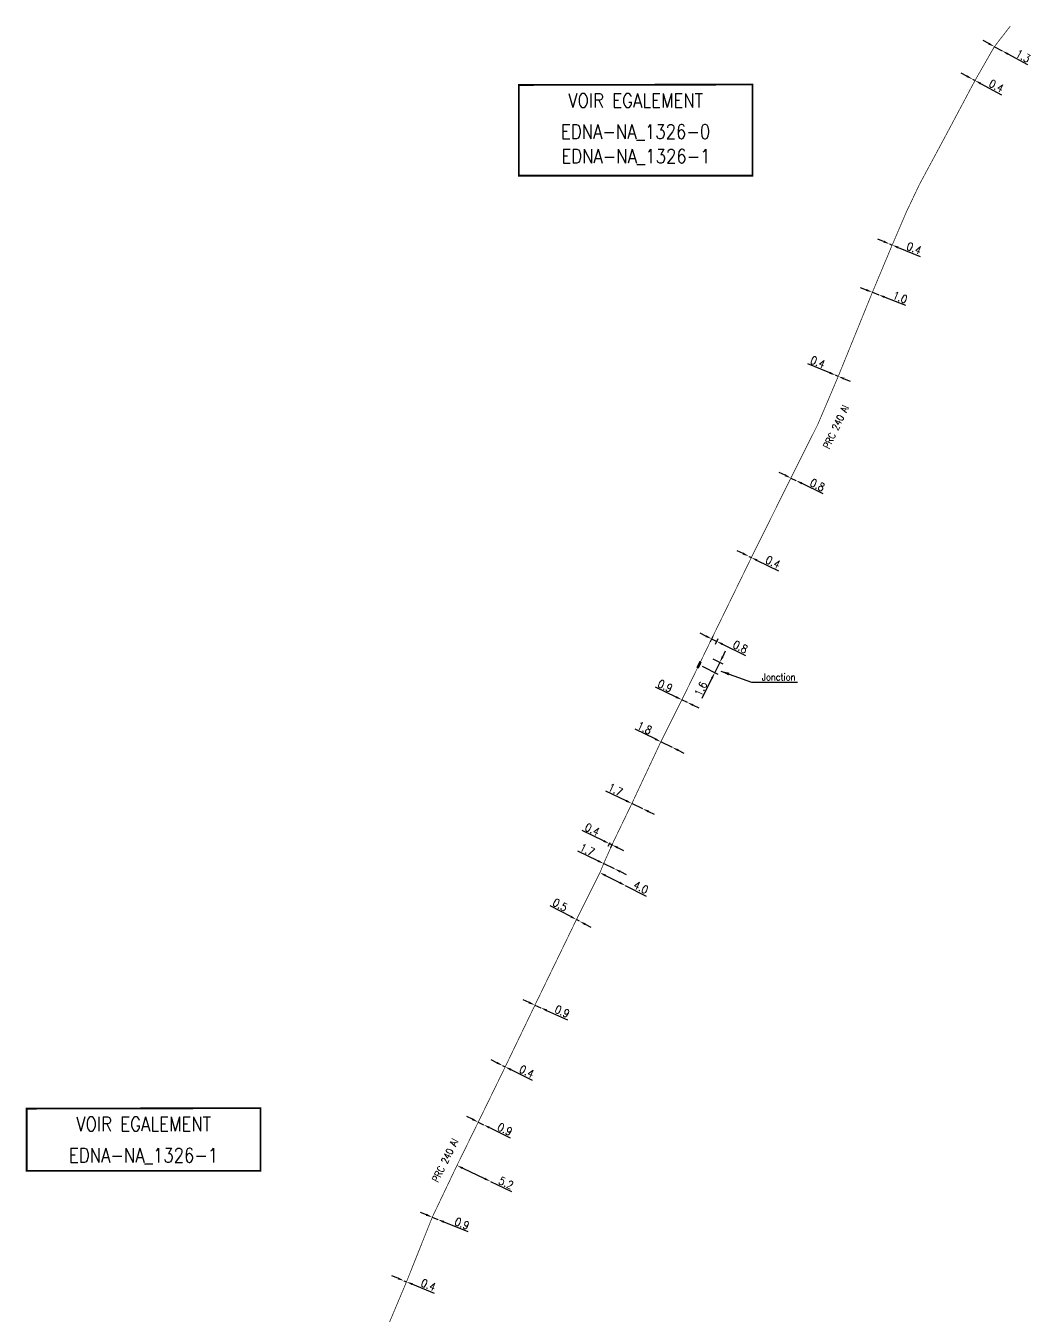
# Model space of a CAD drawing. Header units: millimetres. Extents: x 184004 to 185003, y 127000 to 127739.
# Drawn here: x 184861.7 to 185003.1, y 127180.5 to 127361.9 of the extents above; entities that cross this region are included whole.
import ezdxf
from ezdxf.enums import TextEntityAlignment as Align

# ---------------------------------------------------------------- set-up
doc = ezdxf.new("R2010")
doc.units = ezdxf.units.MM
doc.header["$PDMODE"] = 34
doc.layers.get('0').update_dxf_attribs({"linetype": 'CONTINUOUS'})
doc.layers.get('Defpoints').update_dxf_attribs({"linetype": 'CONTINUOUS'})
for name, color, linetype in [('M_120', 5, 'M_ST_13'), ('M_300', 7, 'CONTINUOUS'), ('M_930', 7, 'CONTINUOUS')]:
    doc.layers.add(name, color=color, linetype=linetype)
doc.styles.get("Standard").update_dxf_attribs({"font": 'romans.shx', "width": 0.85})
doc.linetypes.add('M_ST_13', pattern='A,5,-0.3,["oo",Standard,S=1.5,R=0,X=0,Y=-0.5],-3', length=8.3)
doc.dimstyles.get("Standard").update_dxf_attribs({"dimtxt": 1.5, "dimasz": 1.2, "dimexe": 0.625, "dimexo": 0.625, "dimgap": 0.25, "dimtad": 1, "dimdec": 1, "dimzin": 0, "dimdsep": 46, "dimtxsty": 'Standard', "dimcen": -0.5, "dimadec": 0, "dimazin": 0, "dimtfac": 1, "dimtdec": 1, "dimtmove": 0, "dimatfit": 3, "dimfxl": 1, "dimtolj": 1, "dimtzin": 0, "dimarcsym": 0})

# ---------------------------------------------------------------- blocks, each defined once
blk = doc.blocks.new('*D41')
at = {"layer": 'Defpoints', "color": 0, "linetype": 'Continuous', "transparency": 16777216}
for p in [(184914.78, 127185.5), (184914.78, 127185.5), (184915.15, 127185.35)]:
    blk.add_point(p, dxfattribs=at)
at = {"layer": 'M_120', "color": 0, "linetype": 'Continuous', "lineweight": -2, "transparency": 16777216}
for p, q in [((184913.95, 127185.84), (184913.11, 127186.18)), ((184914.78, 127185.5), (184915.15, 127185.35)), ((184915.98, 127185.01), (184919.06, 127183.76))]:
    blk.add_line(p, q, dxfattribs=at)
at = {"layer": 'M_120', "color": 0, "linetype": 'Continuous', "transparency": 16777216}
for points in [[(184914, 127185.98), (184913.89, 127185.7), (184914.78, 127185.5)], [(184916.04, 127185.15), (184915.93, 127184.87), (184915.15, 127185.35)]]:
    blk.add_solid(points, dxfattribs=at)
at = {"layer": 'M_120', "color": 0, "linetype": 'Continuous', "transparency": 16777216, "insert": (184918.22, 127184.91), "char_height": 1.125, "attachment_point": 5, "rotation": 337.8774}
blk.add_mtext('\\A1;0.4', dxfattribs=at)
blk = doc.blocks.new('*D42')
at = {"layer": 'Defpoints', "color": 0, "linetype": 'Continuous', "transparency": 16777216}
for p in [(184918.77, 127194.43), (184919.56, 127194.11), (184919.56, 127194.11)]:
    blk.add_point(p, dxfattribs=at)
at = {"layer": 'M_120', "color": 0, "linetype": 'Continuous', "lineweight": -2, "transparency": 16777216}
for p, q in [((184917.94, 127194.77), (184917.11, 127195.11)), ((184918.77, 127194.43), (184919.56, 127194.11)), ((184920.39, 127193.77), (184923.76, 127192.4))]:
    blk.add_line(p, q, dxfattribs=at)
at = {"layer": 'M_120', "color": 0, "linetype": 'Continuous', "transparency": 16777216}
for points in [[(184918, 127194.91), (184917.88, 127194.63), (184918.77, 127194.43)], [(184920.45, 127193.91), (184920.34, 127193.63), (184919.56, 127194.11)]]:
    blk.add_solid(points, dxfattribs=at)
at = {"layer": 'M_120', "color": 0, "linetype": 'Continuous', "transparency": 16777216, "insert": (184922.96, 127193.54), "char_height": 1.125, "attachment_point": 5, "rotation": 337.8774}
blk.add_mtext('\\A1;0.9', dxfattribs=at)
blk = doc.blocks.new('*D43')
at = {"layer": 'Defpoints', "color": 0, "linetype": 'Continuous', "transparency": 16777216}
for p in [(184922.24, 127201.7), (184926.94, 127199.47), (184926.94, 127199.47)]:
    blk.add_point(p, dxfattribs=at)
at = {"layer": 'M_120', "color": 0, "linetype": 'Continuous', "lineweight": -2, "transparency": 16777216}
for p, q in [((184923.06, 127201.32), (184926.13, 127199.86)), ((184926.94, 127199.47), (184929.9, 127198.06))]:
    blk.add_line(p, q, dxfattribs=at)
at = {"layer": 'M_120', "color": 0, "linetype": 'Continuous', "transparency": 16777216}
for points in [[(184923.12, 127201.45), (184922.99, 127201.18), (184922.24, 127201.7)], [(184926.19, 127199.99), (184926.06, 127199.72), (184926.94, 127199.47)]]:
    blk.add_solid(points, dxfattribs=at)
at = {"layer": 'M_120', "color": 0, "linetype": 'Continuous', "transparency": 16777216, "insert": (184929.15, 127199.25), "char_height": 1.125, "attachment_point": 5, "rotation": 334.5861}
blk.add_mtext('\\A1;5.2', dxfattribs=at)
blk = doc.blocks.new('*D44')
at = {"layer": 'Defpoints', "color": 0, "linetype": 'Continuous', "transparency": 16777216}
for p in [(184925.23, 127207.79), (184925.99, 127207.42), (184925.99, 127207.42)]:
    blk.add_point(p, dxfattribs=at)
at = {"layer": 'M_120', "color": 0, "linetype": 'Continuous', "lineweight": -2, "transparency": 16777216}
for p, q in [((184924.42, 127208.19), (184923.61, 127208.59)), ((184925.23, 127207.79), (184925.99, 127207.42)), ((184926.8, 127207.02), (184929.7, 127205.6))]:
    blk.add_line(p, q, dxfattribs=at)
at = {"layer": 'M_120', "color": 0, "linetype": 'Continuous', "transparency": 16777216}
for points in [[(184924.48, 127208.33), (184924.35, 127208.06), (184925.23, 127207.79)], [(184926.86, 127207.16), (184926.73, 127206.89), (184925.99, 127207.42)]]:
    blk.add_solid(points, dxfattribs=at)
at = {"layer": 'M_120', "color": 0, "linetype": 'Continuous', "transparency": 16777216, "insert": (184928.98, 127206.79), "char_height": 1.125, "attachment_point": 5, "rotation": 333.8863}
blk.add_mtext('\\A1;0.9', dxfattribs=at)
blk = doc.blocks.new('*D45')
at = {"layer": 'Defpoints', "color": 0, "linetype": 'Continuous', "transparency": 16777216}
for p in [(184928.66, 127215.74), (184929.02, 127215.56), (184929.02, 127215.56)]:
    blk.add_point(p, dxfattribs=at)
at = {"layer": 'M_120', "color": 0, "linetype": 'Continuous', "lineweight": -2, "transparency": 16777216}
for p, q in [((184927.85, 127216.13), (184927.04, 127216.53)), ((184928.66, 127215.74), (184929.02, 127215.56)), ((184929.83, 127215.17), (184932.81, 127213.7))]:
    blk.add_line(p, q, dxfattribs=at)
at = {"layer": 'M_120', "color": 0, "linetype": 'Continuous', "transparency": 16777216}
for points in [[(184927.92, 127216.27), (184927.78, 127216), (184928.66, 127215.74)], [(184929.89, 127215.3), (184929.76, 127215.03), (184929.02, 127215.56)]]:
    blk.add_solid(points, dxfattribs=at)
at = {"layer": 'M_120', "color": 0, "linetype": 'Continuous', "transparency": 16777216, "insert": (184932.05, 127214.91), "char_height": 1.125, "attachment_point": 5, "rotation": 333.8863}
blk.add_mtext('\\A1;0.4', dxfattribs=at)
blk = doc.blocks.new('*D46')
at = {"layer": 'Defpoints', "color": 0, "linetype": 'Continuous', "transparency": 16777216}
for p in [(184933.2, 127224.24), (184934.02, 127223.87), (184934.02, 127223.87)]:
    blk.add_point(p, dxfattribs=at)
at = {"layer": 'M_120', "color": 0, "linetype": 'Continuous', "lineweight": -2, "transparency": 16777216}
for p, q in [((184932.38, 127224.61), (184931.56, 127224.97)), ((184933.2, 127224.24), (184934.02, 127223.87)), ((184934.84, 127223.5), (184937.79, 127222.18))]:
    blk.add_line(p, q, dxfattribs=at)
at = {"layer": 'M_120', "color": 0, "linetype": 'Continuous', "transparency": 16777216}
for points in [[(184932.44, 127224.74), (184932.32, 127224.47), (184933.2, 127224.24)], [(184934.9, 127223.64), (184934.78, 127223.36), (184934.02, 127223.87)]]:
    blk.add_solid(points, dxfattribs=at)
at = {"layer": 'M_120', "color": 0, "linetype": 'Continuous', "transparency": 16777216, "insert": (184937.03, 127223.34), "char_height": 1.125, "attachment_point": 5, "rotation": 335.8345}
blk.add_mtext('\\A1;0.9', dxfattribs=at)
blk = doc.blocks.new('*D47')
at = {"layer": 'Defpoints', "color": 0, "linetype": 'Continuous', "transparency": 16777216}
for p in [(184939.03, 127236.26), (184939.47, 127236.02), (184939.47, 127236.02)]:
    blk.add_point(p, dxfattribs=at)
at = {"layer": 'M_120', "color": 0, "linetype": 'Continuous', "lineweight": -2, "transparency": 16777216}
for p, q in [((184938.24, 127236.68), (184935.34, 127238.21)), ((184939.47, 127236.02), (184939.03, 127236.26)), ((184940.27, 127235.6), (184941.06, 127235.18))]:
    blk.add_line(p, q, dxfattribs=at)
at = {"layer": 'M_120', "color": 0, "linetype": 'Continuous', "transparency": 16777216}
for points in [[(184938.31, 127236.81), (184938.17, 127236.55), (184939.03, 127236.26)], [(184940.34, 127235.73), (184940.2, 127235.47), (184939.47, 127236.02)]]:
    blk.add_solid(points, dxfattribs=at)
at = {"layer": 'M_120', "color": 0, "linetype": 'Continuous', "transparency": 16777216, "insert": (184936.74, 127238.32), "char_height": 1.125, "attachment_point": 5, "rotation": 332.0593}
blk.add_mtext('\\A1;0.5', dxfattribs=at)
blk = doc.blocks.new('*D48')
at = {"layer": 'Defpoints', "color": 0, "linetype": 'Continuous', "transparency": 16777216}
for p in [(184942.33, 127242.85), (184945.9, 127241.05), (184945.9, 127241.05)]:
    blk.add_point(p, dxfattribs=at)
at = {"layer": 'M_120', "color": 0, "linetype": 'Continuous', "lineweight": -2, "transparency": 16777216}
for p, q in [((184943.13, 127242.44), (184945.1, 127241.45)), ((184945.9, 127241.05), (184948.83, 127239.57))]:
    blk.add_line(p, q, dxfattribs=at)
at = {"layer": 'M_120', "color": 0, "linetype": 'Continuous', "transparency": 16777216}
for points in [[(184943.2, 127242.58), (184943.06, 127242.31), (184942.33, 127242.85)], [(184945.16, 127241.59), (184945.03, 127241.32), (184945.9, 127241.05)]]:
    blk.add_solid(points, dxfattribs=at)
at = {"layer": 'M_120', "color": 0, "linetype": 'Continuous', "transparency": 16777216, "insert": (184948.1, 127240.78), "char_height": 1.125, "attachment_point": 5, "rotation": 333.27}
blk.add_mtext('\\A1;4.0', dxfattribs=at)
blk = doc.blocks.new('*D49')
at = {"layer": 'Defpoints', "color": 0, "linetype": 'Continuous', "transparency": 16777216}
for p in [(184942.85, 127244.13), (184944.38, 127243.39), (184944.38, 127243.39)]:
    blk.add_point(p, dxfattribs=at)
at = {"layer": 'M_120', "color": 0, "linetype": 'Continuous', "lineweight": -2, "transparency": 16777216}
for p, q in [((184942.04, 127244.52), (184939.21, 127245.88)), ((184944.38, 127243.39), (184942.85, 127244.13)), ((184945.2, 127243), (184946.01, 127242.61))]:
    blk.add_line(p, q, dxfattribs=at)
at = {"layer": 'M_120', "color": 0, "linetype": 'Continuous', "transparency": 16777216}
for points in [[(184942.11, 127244.65), (184941.98, 127244.38), (184942.85, 127244.13)], [(184945.26, 127243.14), (184945.13, 127242.87), (184944.38, 127243.39)]]:
    blk.add_solid(points, dxfattribs=at)
at = {"layer": 'M_120', "color": 0, "linetype": 'Continuous', "transparency": 16777216, "insert": (184940.54, 127246.07), "char_height": 1.125, "attachment_point": 5, "rotation": 334.329}
blk.add_mtext('\\A1;1.7', dxfattribs=at)
blk = doc.blocks.new('*D50')
at = {"layer": 'Defpoints', "color": 0, "linetype": 'Continuous', "transparency": 16777216}
for p in [(184943.91, 127247.48), (184944.28, 127247.31), (184943.65, 127246.93)]:
    blk.add_point(p, dxfattribs=at)
at = {"layer": 'M_120', "color": 0, "linetype": 'Continuous', "lineweight": -2, "transparency": 16777216}
for p, q in [((184942.84, 127247.32), (184939.85, 127248.76)), ((184943.71, 127247.06), (184943.45, 127246.51)), ((184944.01, 127246.76), (184943.65, 127246.93)), ((184944.07, 127246.88), (184943.81, 127246.34)), ((184944.82, 127246.37), (184945.64, 127245.98))]:
    blk.add_line(p, q, dxfattribs=at)
at = {"layer": 'M_120', "color": 0, "linetype": 'Continuous', "transparency": 16777216}
for points in [[(184942.91, 127247.46), (184942.78, 127247.19), (184943.65, 127246.93)], [(184944.89, 127246.51), (184944.76, 127246.24), (184944.01, 127246.76)]]:
    blk.add_solid(points, dxfattribs=at)
at = {"layer": 'M_120', "color": 0, "linetype": 'Continuous', "transparency": 16777216, "insert": (184941.26, 127248.92), "char_height": 1.125, "attachment_point": 5, "rotation": 334.329}
blk.add_mtext('\\A1;0.4', dxfattribs=at)
blk = doc.blocks.new('*D51')
at = {"layer": 'Defpoints', "color": 0, "linetype": 'Continuous', "transparency": 16777216}
for p in [(184946.82, 127252.57), (184948.35, 127251.84), (184948.35, 127251.84)]:
    blk.add_point(p, dxfattribs=at)
at = {"layer": 'M_120', "color": 0, "linetype": 'Continuous', "lineweight": -2, "transparency": 16777216}
for p, q in [((184946.01, 127252.96), (184943.18, 127254.32)), ((184948.35, 127251.84), (184946.82, 127252.57)), ((184949.16, 127251.45), (184949.97, 127251.06))]:
    blk.add_line(p, q, dxfattribs=at)
at = {"layer": 'M_120', "color": 0, "linetype": 'Continuous', "transparency": 16777216}
for points in [[(184946.07, 127253.1), (184945.94, 127252.83), (184946.82, 127252.57)], [(184949.23, 127251.58), (184949.1, 127251.31), (184948.35, 127251.84)]]:
    blk.add_solid(points, dxfattribs=at)
at = {"layer": 'M_120', "color": 0, "linetype": 'Continuous', "transparency": 16777216, "insert": (184944.51, 127254.52), "char_height": 1.125, "attachment_point": 5, "rotation": 334.329}
blk.add_mtext('\\A1;1.7', dxfattribs=at)
blk = doc.blocks.new('*D52')
at = {"layer": 'Defpoints', "color": 0, "linetype": 'Continuous', "transparency": 16777216}
for p in [(184950.89, 127261.25), (184952.51, 127260.46), (184952.51, 127260.46)]:
    blk.add_point(p, dxfattribs=at)
at = {"layer": 'M_120', "color": 0, "linetype": 'Continuous', "lineweight": -2, "transparency": 16777216}
for p, q in [((184950.09, 127261.64), (184947.26, 127263.02)), ((184952.51, 127260.46), (184950.89, 127261.25)), ((184953.32, 127260.06), (184954.13, 127259.67))]:
    blk.add_line(p, q, dxfattribs=at)
at = {"layer": 'M_120', "color": 0, "linetype": 'Continuous', "transparency": 16777216}
for points in [[(184950.15, 127261.78), (184950.02, 127261.51), (184950.89, 127261.25)], [(184953.39, 127260.2), (184953.26, 127259.93), (184952.51, 127260.46)]]:
    blk.add_solid(points, dxfattribs=at)
at = {"layer": 'M_120', "color": 0, "linetype": 'Continuous', "transparency": 16777216, "insert": (184948.6, 127263.2), "char_height": 1.125, "attachment_point": 5, "rotation": 334.0158}
blk.add_mtext('\\A1;1.8', dxfattribs=at)
blk = doc.blocks.new('*D53')
at = {"layer": 'Defpoints', "color": 0, "linetype": 'Continuous', "transparency": 16777216}
for p in [(184953.85, 127267.15), (184954.62, 127266.78), (184954.62, 127266.78)]:
    blk.add_point(p, dxfattribs=at)
at = {"layer": 'M_120', "color": 0, "linetype": 'Continuous', "lineweight": -2, "transparency": 16777216}
for p, q in [((184953.04, 127267.53), (184950.12, 127268.93)), ((184954.62, 127266.78), (184953.85, 127267.15)), ((184955.43, 127266.39), (184956.24, 127266))]:
    blk.add_line(p, q, dxfattribs=at)
at = {"layer": 'M_120', "color": 0, "linetype": 'Continuous', "transparency": 16777216}
for points in [[(184953.1, 127267.67), (184952.97, 127267.4), (184953.85, 127267.15)], [(184955.49, 127266.53), (184955.36, 127266.26), (184954.62, 127266.78)]]:
    blk.add_solid(points, dxfattribs=at)
at = {"layer": 'M_120', "color": 0, "linetype": 'Continuous', "transparency": 16777216, "insert": (184951.5, 127269.1), "char_height": 1.125, "attachment_point": 5, "rotation": 334.4543}
blk.add_mtext('\\A1;0.9', dxfattribs=at)
blk = doc.blocks.new('*D54')
at = {"layer": 'Defpoints', "color": 0, "linetype": 'Continuous', "transparency": 16777216}
for p in [(184957.76, 127273.11), (184956.26, 127272.07), (184959.18, 127272.41)]:
    blk.add_point(p, dxfattribs=at)
at = {"layer": 'M_120', "color": 0, "linetype": 'Continuous', "lineweight": -2, "transparency": 16777216}
for p, q in [((184958.18, 127272.9), (184959.6, 127272.2)), ((184959.58, 127273.21), (184959.98, 127274.02)), ((184956.68, 127271.86), (184958.89, 127270.76)), ((184959.18, 127272.41), (184958.47, 127270.97)), ((184958.07, 127270.17), (184956.67, 127267.35))]:
    blk.add_line(p, q, dxfattribs=at)
at = {"layer": 'M_120', "color": 0, "linetype": 'Continuous', "transparency": 16777216}
for points in [[(184959.44, 127273.28), (184959.71, 127273.15), (184959.18, 127272.41)], [(184957.93, 127270.23), (184958.2, 127270.1), (184958.47, 127270.97)]]:
    blk.add_solid(points, dxfattribs=at)
at = {"layer": 'M_120', "color": 0, "linetype": 'Continuous', "transparency": 16777216, "insert": (184956.5, 127268.69), "char_height": 1.125, "attachment_point": 5, "rotation": 63.6305}
blk.add_mtext('\\A1;1.6', dxfattribs=at)
blk = doc.blocks.new('*D55')
at = {"layer": 'Defpoints', "color": 0, "linetype": 'Continuous', "transparency": 16777216}
for p in [(184958.4, 127276.47), (184959.12, 127276.12), (184958.75, 127275.36)]:
    blk.add_point(p, dxfattribs=at)
at = {"layer": 'M_120', "color": 0, "linetype": 'Continuous', "lineweight": -2, "transparency": 16777216}
for p, q in [((184957.22, 127276.11), (184956.41, 127276.5)), ((184958.19, 127276.05), (184957.82, 127275.29)), ((184958.03, 127275.71), (184958.75, 127275.36)), ((184958.91, 127275.7), (184958.54, 127274.94)), ((184959.56, 127274.97), (184962.8, 127273.39))]:
    blk.add_line(p, q, dxfattribs=at)
at = {"layer": 'M_120', "color": 0, "linetype": 'Continuous', "transparency": 16777216}
for points in [[(184957.29, 127276.24), (184957.15, 127275.97), (184958.03, 127275.71)], [(184959.62, 127275.1), (184959.49, 127274.83), (184958.75, 127275.36)]]:
    blk.add_solid(points, dxfattribs=at)
at = {"layer": 'M_120', "color": 0, "linetype": 'Continuous', "transparency": 16777216, "insert": (184962.06, 127274.58), "char_height": 1.125, "attachment_point": 5, "rotation": 334.0158}
blk.add_mtext('\\A1;0.8', dxfattribs=at)
blk = doc.blocks.new('*D56')
at = {"layer": 'Defpoints', "color": 0, "linetype": 'Continuous', "transparency": 16777216}
for p in [(184963.25, 127287.31), (184963.25, 127287.31), (184963.61, 127287.14)]:
    blk.add_point(p, dxfattribs=at)
at = {"layer": 'M_120', "color": 0, "linetype": 'Continuous', "lineweight": -2, "transparency": 16777216}
for p, q in [((184962.44, 127287.7), (184961.63, 127288.1)), ((184963.25, 127287.31), (184963.61, 127287.14)), ((184964.42, 127286.74), (184967.41, 127285.28))]:
    blk.add_line(p, q, dxfattribs=at)
at = {"layer": 'M_120', "color": 0, "linetype": 'Continuous', "transparency": 16777216}
for points in [[(184962.51, 127287.84), (184962.38, 127287.57), (184963.25, 127287.31)], [(184964.48, 127286.88), (184964.35, 127286.61), (184963.61, 127287.14)]]:
    blk.add_solid(points, dxfattribs=at)
at = {"layer": 'M_120', "color": 0, "linetype": 'Continuous', "transparency": 16777216, "insert": (184966.65, 127286.49), "char_height": 1.125, "attachment_point": 5, "rotation": 334.0158}
blk.add_mtext('\\A1;0.4', dxfattribs=at)
blk = doc.blocks.new('*D57')
at = {"layer": 'Defpoints', "color": 0, "linetype": 'Continuous', "transparency": 16777216}
for p in [(184969.16, 127298.31), (184969.88, 127297.97), (184969.88, 127297.97)]:
    blk.add_point(p, dxfattribs=at)
at = {"layer": 'M_120', "color": 0, "linetype": 'Continuous', "lineweight": -2, "transparency": 16777216}
for p, q in [((184968.35, 127298.7), (184967.54, 127299.09)), ((184969.16, 127298.31), (184969.88, 127297.97)), ((184970.7, 127297.58), (184973.65, 127296.16))]:
    blk.add_line(p, q, dxfattribs=at)
at = {"layer": 'M_120', "color": 0, "linetype": 'Continuous', "transparency": 16777216}
for points in [[(184968.42, 127298.84), (184968.29, 127298.57), (184969.16, 127298.31)], [(184970.76, 127297.71), (184970.63, 127297.44), (184969.88, 127297.97)]]:
    blk.add_solid(points, dxfattribs=at)
at = {"layer": 'M_120', "color": 0, "linetype": 'Continuous', "transparency": 16777216, "insert": (184972.9, 127297.35), "char_height": 1.125, "attachment_point": 5, "rotation": 334.3322}
blk.add_mtext('\\A1;0.8', dxfattribs=at)
blk = doc.blocks.new('*D58')
at = {"layer": 'Defpoints', "color": 0, "linetype": 'Continuous', "transparency": 16777216}
for p in [(184975.45, 127312.77), (184975.45, 127312.77), (184975.82, 127312.61)]:
    blk.add_point(p, dxfattribs=at)
at = {"layer": 'M_120', "color": 0, "linetype": 'Continuous', "lineweight": -2, "transparency": 16777216}
for p, q in [((184974.62, 127313.11), (184971.54, 127314.38)), ((184975.82, 127312.61), (184975.45, 127312.77)), ((184976.65, 127312.27), (184977.48, 127311.93))]:
    blk.add_line(p, q, dxfattribs=at)
at = {"layer": 'M_120', "color": 0, "linetype": 'Continuous', "transparency": 16777216}
for points in [[(184974.67, 127313.25), (184974.56, 127312.97), (184975.45, 127312.77)], [(184976.71, 127312.41), (184976.59, 127312.13), (184975.82, 127312.61)]]:
    blk.add_solid(points, dxfattribs=at)
at = {"layer": 'M_120', "color": 0, "linetype": 'Continuous', "transparency": 16777216, "insert": (184972.95, 127314.61), "char_height": 1.125, "attachment_point": 5, "rotation": 337.5879}
blk.add_mtext('\\A1;0.4', dxfattribs=at)
blk = doc.blocks.new('*D59')
at = {"layer": 'Defpoints', "color": 0, "linetype": 'Continuous', "transparency": 16777216}
for p in [(184980.62, 127324.42), (184981.51, 127324.07), (184981.51, 127324.07)]:
    blk.add_point(p, dxfattribs=at)
at = {"layer": 'M_120', "color": 0, "linetype": 'Continuous', "lineweight": -2, "transparency": 16777216}
for p, q in [((184979.79, 127324.74), (184978.95, 127325.07)), ((184980.62, 127324.42), (184981.51, 127324.07)), ((184982.35, 127323.74), (184985.27, 127322.6))]:
    blk.add_line(p, q, dxfattribs=at)
at = {"layer": 'M_120', "color": 0, "linetype": 'Continuous', "transparency": 16777216}
for points in [[(184979.84, 127324.88), (184979.73, 127324.61), (184980.62, 127324.42)], [(184982.4, 127323.88), (184982.29, 127323.6), (184981.51, 127324.07)]]:
    blk.add_solid(points, dxfattribs=at)
at = {"layer": 'M_120', "color": 0, "linetype": 'Continuous', "transparency": 16777216, "insert": (184984.5, 127323.71), "char_height": 1.125, "attachment_point": 5, "rotation": 338.6354}
blk.add_mtext('\\A1;1.0', dxfattribs=at)
blk = doc.blocks.new('*D60')
at = {"layer": 'Defpoints', "color": 0, "linetype": 'Continuous', "transparency": 16777216}
for p in [(184983.03, 127331.21), (184983.03, 127331.21), (184983.4, 127331.06)]:
    blk.add_point(p, dxfattribs=at)
at = {"layer": 'M_120', "color": 0, "linetype": 'Continuous', "lineweight": -2, "transparency": 16777216}
for p, q in [((184982.2, 127331.56), (184981.37, 127331.9)), ((184983.03, 127331.21), (184983.4, 127331.06)), ((184984.23, 127330.72), (184987.31, 127329.46))]:
    blk.add_line(p, q, dxfattribs=at)
at = {"layer": 'M_120', "color": 0, "linetype": 'Continuous', "transparency": 16777216}
for points in [[(184982.26, 127331.7), (184982.14, 127331.42), (184983.03, 127331.21)], [(184984.29, 127330.86), (184984.18, 127330.58), (184983.4, 127331.06)]]:
    blk.add_solid(points, dxfattribs=at)
at = {"layer": 'M_120', "color": 0, "linetype": 'Continuous', "transparency": 16777216, "insert": (184986.47, 127330.61), "char_height": 1.125, "attachment_point": 5, "rotation": 337.7008}
blk.add_mtext('\\A1;0.4', dxfattribs=at)
blk = doc.blocks.new('*D61')
at = {"layer": 'Defpoints', "color": 0, "linetype": 'Continuous', "transparency": 16777216}
for p in [(184994.69, 127354.37), (184994.69, 127354.37), (184995.04, 127354.19)]:
    blk.add_point(p, dxfattribs=at)
at = {"layer": 'M_120', "color": 0, "linetype": 'Continuous', "lineweight": -2, "transparency": 16777216}
for p, q in [((184993.89, 127354.8), (184993.1, 127355.22)), ((184994.69, 127354.37), (184995.04, 127354.19)), ((184995.83, 127353.76), (184998.76, 127352.19))]:
    blk.add_line(p, q, dxfattribs=at)
at = {"layer": 'M_120', "color": 0, "linetype": 'Continuous', "transparency": 16777216}
for points in [[(184993.96, 127354.93), (184993.82, 127354.67), (184994.69, 127354.37)], [(184995.9, 127353.89), (184995.76, 127353.63), (184995.04, 127354.19)]]:
    blk.add_solid(points, dxfattribs=at)
at = {"layer": 'M_120', "color": 0, "linetype": 'Continuous', "transparency": 16777216, "insert": (184998.05, 127353.42), "char_height": 1.125, "attachment_point": 5, "rotation": 331.8205}
blk.add_mtext('\\A1;0.4', dxfattribs=at)
blk = doc.blocks.new('*D62')
at = {"layer": 'Defpoints', "color": 0, "linetype": 'Continuous', "transparency": 16777216}
for p in [(184997.76, 127358.94), (184998.86, 127358.35), (184998.86, 127358.35)]:
    blk.add_point(p, dxfattribs=at)
at = {"layer": 'M_120', "color": 0, "linetype": 'Continuous', "lineweight": -2, "transparency": 16777216}
for p, q in [((184996.97, 127359.37), (184996.17, 127359.79)), ((184997.76, 127358.94), (184998.86, 127358.35)), ((184999.65, 127357.92), (185002.42, 127356.43))]:
    blk.add_line(p, q, dxfattribs=at)
at = {"layer": 'M_120', "color": 0, "linetype": 'Continuous', "transparency": 16777216}
for points in [[(184997.04, 127359.5), (184996.89, 127359.24), (184997.76, 127358.94)], [(184999.72, 127358.05), (184999.58, 127357.79), (184998.86, 127358.35)]]:
    blk.add_solid(points, dxfattribs=at)
at = {"layer": 'M_120', "color": 0, "linetype": 'Continuous', "transparency": 16777216, "insert": (185001.79, 127357.62), "char_height": 1.125, "attachment_point": 5, "rotation": 331.7026}
blk.add_mtext('\\A1;1.3', dxfattribs=at)
blk = doc.blocks.new('M_300_03')
at = {"color": 0, "linetype": 'Continuous'}
blk.add_solid([(-0.5, 0.1875), (-0.5, -0.1875), (0.5, 0.1875), (0.5, -0.1875)], dxfattribs=at)
at = {"color": 0, "linetype": 'Continuous', "width": 0.75, "flags": 3}
for tag, p in [('DEF_LEG', (0, -5)), ('DEF_COUP', (0, -7.5)), ('DEF_TYPE', (0, -10))]:
    blk.add_attdef(tag, text='', height=1.2, dxfattribs=at).set_placement(p, align=Align.MIDDLE)

msp = doc.modelspace()

# ---------------------------------------------------------------- linework, layer by layer
at = {"layer": 'M_120', "const_width": 0.1}
msp.add_lwpolyline([(184911.47, 127176.61), (184915.15, 127185.35), (184918.77, 127194.43), (184922.24, 127201.7), (184925.23, 127207.79), (184929.02, 127215.56), (184933.2, 127224.24), (184939.03, 127236.26), (184942.33, 127242.85), (184942.85, 127244.13), (184944.28, 127247.31), (184946.82, 127252.57), (184950.89, 127261.25), (184953.85, 127267.15), (184956.26, 127272.07), (184958.4, 127276.47), (184963.61, 127287.14), (184969.16, 127298.31), (184972.96, 127305.88), (184975.82, 127312.61), (184980.62, 127324.42), (184983.4, 127331.06), (184985.43, 127335.79), (184987.25, 127339.62), (184990.7, 127346.03), (184995.04, 127354.19), (184997.76, 127358.94), (185000, 127361.83)], dxfattribs=at)
at = {"layer": 'M_930', "const_width": 0.25}
for points in [[(184930.92, 127353.56), (184963.76, 127353.62), (184963.76, 127340.81), (184930.92, 127340.81)], [(184861.78, 127209.69), (184894.62, 127209.76), (184894.62, 127200.95), (184861.78, 127200.95)]]:
    msp.add_lwpolyline(points, close=True, dxfattribs=at)

# ---------------------------------------------------------------- block references
at = {"layer": 'M_300', "rotation": 64.10327701618006}
msp.add_blockref('M_300_03', (184956.26, 127272.07), dxfattribs=at)

# ---------------------------------------------------------------- texts
at = {"layer": 'M_120', "width": 0.85}
for rotation, p in [(64.9251, (184975.5, 127305.51)), (63.9121, (184920.58, 127202.42))]:
    msp.add_text('PRC 240 Al', height=1, rotation=rotation, dxfattribs=at).set_placement(p, align=Align.MIDDLE)
at = {"layer": 'M_300', "linetype": 'Continuous', "insert": (184965.08, 127270.36), "char_height": 1, "attachment_point": 4}
msp.add_mtext('Jonction', dxfattribs=at)
at = {"layer": 'M_930', "width": 0.85}
for s, p in [('VOIR EGALEMENT', (184947.34, 127350.38)), ('EDNA-NA_1326-0', (184947.34, 127346.01)), ('EDNA-NA_1326-1', (184947.39, 127342.56)), ('VOIR EGALEMENT', (184878.2, 127206.52)), ('EDNA-NA_1326-1', (184878.2, 127202.14))]:
    msp.add_text(s, height=2, dxfattribs=at).set_placement(p, align=Align.CENTER)

# ---------------------------------------------------------------- dimensions: what is measured, and where the dimension line sits
at = {"layer": 'M_120', "linetype": 'Continuous'}
for base, p1, p2, angle, picture, middle in [((184998.86, 127358.35), (184997.76, 127358.94), (184998.86, 127358.35), 151.7026, '*D62', (185001.43, 127356.96)), ((184994.69, 127354.37), (184995.04, 127354.19), (184994.69, 127354.37), 331.8205, '*D61', (184997.69, 127352.76)), ((184983.03, 127331.21), (184983.4, 127331.06), (184983.03, 127331.21), 337.7008, '*D60', (184986.19, 127329.92)), ((184981.51, 127324.07), (184980.62, 127324.42), (184981.51, 127324.07), 158.6354, '*D59', (184984.23, 127323.01)), ((184975.45, 127312.77), (184975.82, 127312.61), (184975.45, 127312.77), 337.5879, '*D58', (184972.66, 127313.92)), ((184969.88, 127297.97), (184969.16, 127298.31), (184969.88, 127297.97), 154.3322, '*D57', (184972.58, 127296.67)), ((184963.25, 127287.31), (184963.61, 127287.14), (184963.25, 127287.31), 334.0158, '*D56', (184966.32, 127285.82)), ((184958.75, 127275.36), (184958.4, 127276.47), (184959.12, 127276.12), 154.0158, '*D55', (184961.73, 127273.91)), ((184959.18, 127272.41), (184956.26, 127272.07), (184957.76, 127273.11), 243.6305, '*D54', (184957.17, 127268.35)), ((184954.6166, 127266.7785), (184953.8497, 127267.1451), (184954.6166, 127266.7785), 154.4543, '*D53', (184951.1732, 127268.4243)), ((184952.51, 127260.46), (184950.89, 127261.25), (184952.51, 127260.46), 154.0158, '*D52', (184948.27, 127262.53)), ((184948.35, 127251.84), (184946.82, 127252.57), (184948.35, 127251.84), 154.329, '*D51', (184944.19, 127253.84)), ((184943.65, 127246.93), (184944.28, 127247.31), (184943.91, 127247.48), 334.329, '*D50', (184940.94, 127248.24)), ((184944.38, 127243.39), (184942.85, 127244.13), (184944.38, 127243.39), 154.329, '*D49', (184940.22, 127245.39)), ((184945.9, 127241.05), (184942.33, 127242.85), (184945.9, 127241.05), 153.27, '*D48', (184947.77, 127240.11)), ((184939.47, 127236.02), (184939.03, 127236.26), (184939.47, 127236.02), 152.0593, '*D47', (184936.39, 127237.66)), ((184934.02, 127223.87), (184933.2, 127224.24), (184934.02, 127223.87), 155.8345, '*D46', (184936.73, 127222.65)), ((184929.02, 127215.56), (184928.66, 127215.74), (184929.02, 127215.56), 153.8863, '*D45', (184931.72, 127214.24)), ((184925.99, 127207.42), (184925.23, 127207.79), (184925.99, 127207.42), 153.8863, '*D44', (184928.65, 127206.11)), ((184926.94, 127199.47), (184922.24, 127201.7), (184926.94, 127199.47), 154.5861, '*D43', (184928.83, 127198.57)), ((184919.5605, 127194.1097), (184918.7731, 127194.4298), (184919.5605, 127194.1097), 157.8774, '*D42', (184922.6793, 127192.8418)), ((184914.78, 127185.5), (184915.15, 127185.35), (184914.78, 127185.5), 337.8774, '*D41', (184917.94, 127184.22))]:
    dim = msp.add_linear_dim(base=base, p1=p1, p2=p2, angle=angle, dimstyle='Standard', override={"dimscale": 0.75}, dxfattribs=at)
    dim.commit()
    dim.dimension.update_dxf_attribs({"geometry": picture, "text_midpoint": middle, "dimtype": 160})

# ---------------------------------------------------------------- leaders
at = {"layer": 'M_300', "linetype": 'Continuous', "annotation_type": 0, "has_hookline": 1, "hookline_direction": 0, "text_width": 5.02}
msp.add_leader([(184959.33, 127271.18), (184963.63, 127269.61), (184964.83, 127269.61)], dimstyle='Standard', dxfattribs=at)

doc.saveas('drawing.dxf')
